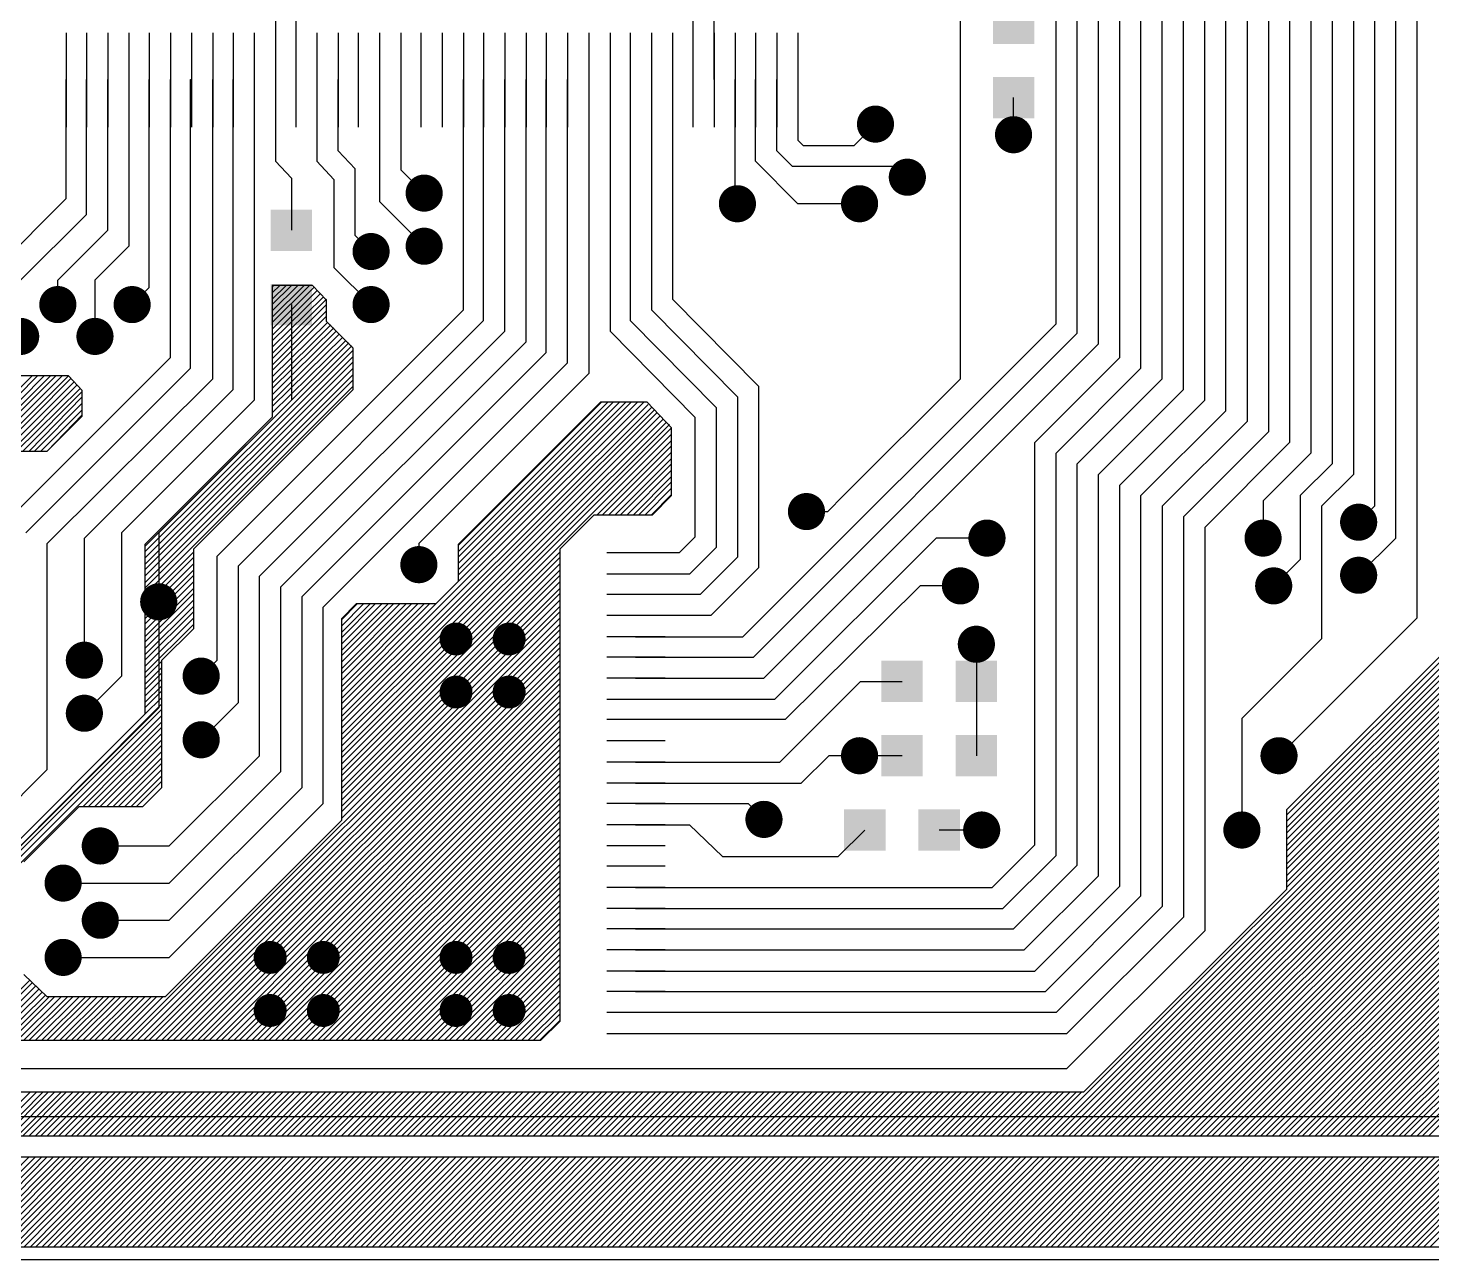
# Model space of a CAD drawing. Extents: x 295 to 953, y 10 to 290.
# Drawn here: x 591.3 to 646.7, y 85 to 133.6 of the extents above; entities that cross this region are included whole.
import ezdxf

# ---------------------------------------------------------------- set-up
doc = ezdxf.new("R2010")
doc.units = 0
doc.header["$LTSCALE"] = 5
doc.header["$MEASUREMENT"] = 0
doc.layers.get('0').update_dxf_attribs({"linetype": 'CONTINUOUS', "lineweight": 25})
doc.layers.add('ART01_PHO', color=7, linetype='CONTINUOUS')

msp = doc.modelspace()

# ---------------------------------------------------------------- linework, layer by layer
for points, const_width in [([(624.345, 129.844, 1), (625.078, 129.844, 1)], 0.733), ([(629.793, 129.425, 1), (630.527, 129.425, 1)], 0.733), ([(625.602, 127.748, 1), (626.336, 127.748, 1)], 0.733), ([(606.533, 127.12, 1), (607.266, 127.12, 1)], 0.733), ([(618.896, 126.7, 1), (619.63, 126.7, 1)], 0.733), ([(623.716, 126.7, 1), (624.45, 126.7, 1)], 0.733), ([(604.438, 124.814, 1), (605.171, 124.814, 1)], 0.733), ([(606.533, 125.024, 1), (607.266, 125.024, 1)], 0.733), ([(592.074, 122.719, 1), (592.808, 122.719, 1)], 0.733), ([(595.008, 122.719, 1), (595.741, 122.719, 1)], 0.733), ([(604.438, 122.719, 1), (605.171, 122.719, 1)], 0.733), ([(590.607, 121.462, 1), (591.341, 121.462, 1)], 0.733), ([(593.541, 121.462, 1), (594.274, 121.462, 1)], 0.733), ([(621.621, 114.547, 1), (622.354, 114.547, 1)], 0.733), ([(643.414, 114.127, 1), (644.147, 114.127, 1)], 0.733), ([(628.745, 113.499, 1), (629.479, 113.499, 1)], 0.733), ([(639.642, 113.499, 1), (640.375, 113.499, 1)], 0.733), ([(606.323, 112.451, 1), (607.057, 112.451, 1)], 0.733), ([(643.414, 112.032, 1), (644.147, 112.032, 1)], 0.733), ([(627.698, 111.613, 1), (628.431, 111.613, 1)], 0.733), ([(640.061, 111.613, 1), (640.794, 111.613, 1)], 0.733), ([(596.056, 110.984, 1), (596.789, 110.984, 1)], 0.733), ([(607.832, 109.517, 1), (608.482, 109.517, 1)], 0.65), ([(609.928, 109.517, 1), (610.577, 109.517, 1)], 0.65), ([(628.326, 109.308, 1), (629.06, 109.308, 1)], 0.733), ([(593.122, 108.679, 1), (593.855, 108.679, 1)], 0.733), ([(597.732, 108.05, 1), (598.465, 108.05, 1)], 0.733), ([(607.832, 107.422, 1), (608.482, 107.422, 1)], 0.65), ([(609.928, 107.422, 1), (610.577, 107.422, 1)], 0.65), ([(593.122, 106.584, 1), (593.855, 106.584, 1)], 0.733), ([(597.732, 105.536, 1), (598.465, 105.536, 1)], 0.733), ([(623.716, 104.907, 1), (624.45, 104.907, 1)], 0.733), ([(640.271, 104.907, 1), (641.004, 104.907, 1)], 0.733), ([(619.944, 102.393, 1), (620.678, 102.393, 1)], 0.733), ([(628.536, 101.974, 1), (629.269, 101.974, 1)], 0.733), ([(638.804, 101.974, 1), (639.537, 101.974, 1)], 0.733), ([(593.75, 101.345, 1), (594.484, 101.345, 1)], 0.733), ([(592.284, 99.878, 1), (593.017, 99.878, 1)], 0.733), ([(593.75, 98.411, 1), (594.484, 98.411, 1)], 0.733), ([(592.284, 96.944, 1), (593.017, 96.944, 1)], 0.733), ([(600.498, 96.944, 1), (601.148, 96.944, 1)], 0.65), ([(602.594, 96.944, 1), (603.243, 96.944, 1)], 0.65), ([(607.832, 96.944, 1), (608.482, 96.944, 1)], 0.65), ([(609.928, 96.944, 1), (610.577, 96.944, 1)], 0.65), ([(600.498, 94.849, 1), (601.148, 94.849, 1)], 0.65), ([(602.594, 94.849, 1), (603.243, 94.849, 1)], 0.65), ([(607.832, 94.849, 1), (608.482, 94.849, 1)], 0.65), ([(609.928, 94.849, 1), (610.577, 94.849, 1)], 0.65)]:
    msp.add_lwpolyline(points, format="xyb", close=True, dxfattribs=dict(const_width=const_width))
for points in [[(630.977, 134.642), (630.977, 133.008), (629.343, 134.642), (629.343, 133.008)], [(630.977, 131.709), (630.977, 130.074), (629.343, 131.709), (629.343, 130.074)], [(602.478, 126.47), (602.478, 124.835), (600.844, 126.47), (600.844, 124.835)], [(602.478, 123.536), (602.478, 121.902), (600.844, 123.536), (600.844, 121.902)], [(626.576, 108.658), (626.576, 107.024), (624.942, 108.658), (624.942, 107.024)], [(629.51, 108.658), (629.51, 107.024), (627.876, 108.658), (627.876, 107.024)], [(626.576, 105.724), (626.576, 104.09), (624.942, 105.724), (624.942, 104.09)], [(629.51, 105.724), (629.51, 104.09), (627.876, 105.724), (627.876, 104.09)], [(625.11, 102.791), (625.11, 101.156), (623.475, 102.791), (623.475, 101.156)], [(628.043, 102.791), (628.043, 101.156), (626.409, 102.791), (626.409, 101.156)]]:
    msp.add_solid(points)
at = {"layer": 'ART01_PHO', "color": 7}
for p, q in [((646.086, 110.356), (646.086, 168.61)), ((645.247, 113.499), (645.247, 168.191)), ((644.409, 167.772), (644.409, 114.756)), ((643.571, 152.475), (643.571, 116.013)), ((642.733, 151.93), (642.733, 116.433)), ((641.895, 151.553), (641.895, 116.852)), ((640.218, 150.715), (640.218, 117.69)), ((641.056, 151.134), (641.056, 117.271)), ((639.38, 150.296), (639.38, 118.109)), ((638.542, 118.528), (638.542, 140.573)), ((636.865, 119.366), (636.865, 139.776)), ((637.704, 118.947), (637.704, 140.154)), ((636.027, 119.785), (636.027, 139.357)), ((634.351, 120.624), (634.351, 138.561)), ((635.189, 120.204), (635.189, 138.938)), ((617.503, 138.016), (617.503, 131.604)), ((633.513, 121.168), (633.513, 138.142)), ((632.674, 121.587), (632.674, 137.723)), ((631.836, 121.965), (631.836, 137.346)), ((601.032, 136.34), (601.032, 131.604)), ((618.341, 131.604), (618.341, 135.376)), ((601.829, 134.873), (601.829, 131.604)), ((628.064, 119.785), (628.064, 134.454)), ((592.776, 133.448), (592.776, 129.718)), ((593.572, 133.448), (593.572, 129.718)), ((594.411, 133.448), (594.411, 129.718)), ((595.249, 133.448), (595.249, 129.718)), ((596.045, 133.448), (596.045, 129.718)), ((596.883, 133.448), (596.883, 129.718)), ((597.721, 133.448), (597.721, 129.718)), ((598.56, 133.448), (598.56, 129.718)), ((599.356, 133.448), (599.356, 129.718)), ((600.194, 133.448), (600.194, 129.718)), ((601.032, 133.448), (601.032, 129.718)), ((601.829, 133.448), (601.829, 129.718)), ((602.667, 133.448), (602.667, 129.718)), ((603.505, 133.448), (603.505, 129.718)), ((604.301, 133.448), (604.301, 129.718)), ((605.14, 133.448), (605.14, 129.718)), ((605.978, 133.448), (605.978, 129.718)), ((606.774, 133.448), (606.774, 129.718)), ((607.612, 133.448), (607.612, 129.718)), ((608.45, 133.448), (608.45, 129.718)), ((609.247, 133.448), (609.247, 129.718)), ((610.085, 133.448), (610.085, 129.718)), ((610.923, 133.448), (610.923, 129.718)), ((611.719, 133.448), (611.719, 129.718)), ((612.558, 133.448), (612.558, 129.718)), ((613.396, 133.448), (613.396, 129.718)), ((614.234, 133.448), (614.234, 129.718)), ((615.03, 133.448), (615.03, 129.718)), ((615.868, 133.448), (615.868, 129.718)), ((616.707, 133.448), (616.707, 129.718)), ((617.503, 133.448), (617.503, 129.718)), ((618.341, 133.448), (618.341, 129.718)), ((619.179, 133.448), (619.179, 129.718)), ((619.976, 133.448), (619.976, 129.718)), ((620.814, 133.448), (620.814, 129.718)), ((621.652, 133.448), (621.652, 129.718)), ((592.776, 126.91), (592.776, 131.604)), ((593.572, 126.281), (593.572, 131.604)), ((594.411, 125.653), (594.411, 131.604)), ((595.249, 131.604), (595.249, 125.024)), ((596.045, 123.39), (596.045, 131.604)), ((596.883, 120.624), (596.883, 131.604)), ((597.68, 120.204), (597.68, 131.604)), ((597.68, 131.604), (597.721, 131.604)), ((598.56, 119.785), (598.56, 131.604)), ((599.356, 119.366), (599.356, 131.604)), ((600.194, 131.604), (600.194, 118.947)), ((601.032, 131.604), (601.032, 128.377)), ((602.667, 131.604), (602.667, 128.377)), ((603.505, 128.796), (603.505, 131.604)), ((605.14, 131.604), (605.14, 126.784)), ((605.978, 131.604), (605.978, 128.042)), ((608.45, 122.509), (608.45, 131.604)), ((609.247, 122.09), (609.247, 131.604)), ((610.085, 121.671), (610.085, 131.604)), ((610.923, 121.252), (610.923, 131.604)), ((611.719, 120.833), (611.719, 131.604)), ((612.558, 120.414), (612.558, 131.604)), ((613.396, 131.604), (613.396, 119.995)), ((614.234, 131.604), (614.234, 121.671)), ((615.03, 131.604), (615.03, 122.09)), ((615.868, 131.604), (615.868, 122.509)), ((616.707, 131.604), (616.707, 122.929)), ((619.179, 126.7), (619.179, 131.604)), ((619.976, 128.377), (619.976, 131.604)), ((620.814, 128.796), (620.814, 131.604)), ((621.652, 131.604), (621.652, 129.215)), ((630.16, 129.425), (630.16, 130.891)), ((623.873, 129.006), (624.712, 129.844)), ((621.652, 129.215), (621.862, 129.006)), ((604.176, 128.083), (603.505, 128.796)), ((621.443, 128.167), (620.814, 128.796)), ((621.862, 129.006), (623.873, 129.006)), ((601.032, 128.377), (601.661, 127.706)), ((602.667, 128.377), (603.337, 127.664)), ((604.176, 125.443), (604.176, 128.083)), ((605.978, 128.042), (606.9, 127.12)), ((621.652, 126.7), (619.976, 128.377)), ((625.55, 128.167), (621.443, 128.167)), ((625.969, 127.748), (625.55, 128.167)), ((601.661, 127.706), (601.661, 125.653)), ((603.337, 127.664), (603.337, 124.186)), ((589.507, 123.641), (592.776, 126.91)), ((605.14, 126.784), (606.9, 125.024)), ((619.263, 126.7), (619.179, 126.7)), ((624.083, 126.7), (621.652, 126.7)), ((590.974, 123.683), (593.572, 126.281)), ((592.441, 123.683), (594.411, 125.653)), ((604.804, 124.814), (604.176, 125.443)), ((595.249, 125.024), (593.908, 123.683)), ((603.337, 124.186), (604.804, 122.719)), ((592.441, 122.719), (592.441, 123.683)), ((593.908, 123.683), (593.908, 121.462)), ((595.375, 122.719), (596.045, 123.39)), ((600.907, 123.431), (600.949, 123.473)), ((600.907, 123.18), (601.2, 123.473)), ((600.907, 122.929), (601.451, 123.473)), ((600.907, 122.719), (601.661, 123.473)), ((600.907, 122.468), (601.912, 123.473)), ((600.907, 122.216), (602.164, 123.473)), ((600.907, 122.007), (602.373, 123.473)), ((602.499, 123.473), (600.907, 123.473)), ((600.907, 123.473), (600.907, 118.277)), ((600.907, 121.755), (602.541, 123.39)), ((600.907, 121.504), (602.667, 123.264)), ((600.907, 121.294), (602.793, 123.138)), ((600.907, 121.043), (602.918, 123.012)), ((603.044, 122.887), (602.499, 123.473)), ((598.727, 112.786), (608.45, 122.509)), ((600.907, 120.791), (603.044, 122.929)), ((600.907, 120.582), (603.044, 122.719)), ((600.907, 120.33), (603.044, 122.468)), ((601.661, 122.719), (601.661, 118.947)), ((603.044, 122.048), (603.044, 122.887)), ((615.868, 122.509), (619.263, 119.073)), ((616.707, 122.929), (620.101, 119.492)), ((599.566, 112.409), (609.247, 122.09)), ((600.907, 120.121), (603.044, 122.258)), ((600.907, 119.869), (603.086, 122.007)), ((600.907, 119.618), (603.212, 121.923)), ((604.092, 121.001), (603.044, 122.048)), ((615.03, 122.09), (618.425, 118.654)), ((619.473, 109.601), (631.836, 121.965)), ((600.404, 111.99), (610.085, 121.671)), ((600.907, 119.408), (603.337, 121.797)), ((600.907, 119.157), (603.421, 121.671)), ((600.907, 118.905), (603.547, 121.546)), ((600.907, 118.696), (603.673, 121.42)), ((614.234, 121.671), (617.587, 118.277)), ((619.892, 108.805), (632.674, 121.587)), ((595.877, 113.164), (603.924, 121.21)), ((595.877, 112.954), (604.05, 121.085)), ((595.877, 112.703), (604.092, 120.917)), ((600.907, 118.444), (603.798, 121.294)), ((601.242, 111.571), (610.923, 121.252)), ((602.08, 111.194), (611.719, 120.833)), ((604.092, 119.366), (604.092, 121.001)), ((620.311, 107.967), (633.513, 121.168)), ((590.345, 114.086), (596.883, 120.624)), ((595.877, 112.451), (604.092, 120.665)), ((595.877, 112.242), (604.092, 120.456)), ((602.918, 110.775), (612.558, 120.414)), ((630.998, 117.271), (634.351, 120.624)), ((589.004, 117.48), (591.435, 119.911)), ((589.13, 117.355), (591.645, 119.911)), ((589.256, 117.229), (591.896, 119.911)), ((589.339, 117.103), (592.147, 119.911)), ((589.465, 117.019), (592.357, 119.911)), ((589.633, 116.935), (592.608, 119.911)), ((589.884, 116.935), (592.86, 119.911)), ((590.094, 116.935), (592.944, 119.785)), ((592.86, 119.911), (590.136, 119.911)), ((591.184, 113.708), (597.68, 120.204)), ((592.022, 113.289), (598.56, 119.785)), ((593.405, 119.324), (592.86, 119.911)), ((595.877, 111.99), (604.092, 120.204)), ((595.877, 111.739), (604.092, 119.953)), ((595.877, 111.529), (604.092, 119.743)), ((613.396, 119.995), (606.69, 113.289)), ((623.454, 115.175), (628.064, 119.785)), ((631.836, 116.852), (635.189, 120.204)), ((632.674, 116.433), (636.027, 119.785)), ((590.345, 116.935), (593.069, 119.66)), ((590.597, 116.935), (593.195, 119.534)), ((590.806, 116.935), (593.321, 119.408)), ((591.058, 116.935), (593.405, 119.282)), ((593.405, 118.318), (593.405, 119.324)), ((593.489, 113.499), (599.356, 119.366)), ((595.877, 111.278), (604.092, 119.492)), ((597.805, 113.08), (604.092, 119.366)), ((620.101, 119.492), (620.101, 112.325)), ((633.513, 116.013), (636.865, 119.366)), ((591.309, 116.935), (593.405, 119.073)), ((591.519, 116.935), (593.405, 118.821)), ((591.77, 116.935), (593.405, 118.57)), ((600.194, 118.947), (594.955, 113.708)), ((601.661, 118.947), (596.422, 113.708)), ((603.631, 106.961), (615.575, 118.863)), ((603.631, 106.709), (615.743, 118.779)), ((603.631, 106.458), (615.868, 118.654)), ((603.631, 106.248), (615.994, 118.57)), ((608.241, 113.205), (613.899, 118.863)), ((608.241, 112.954), (614.15, 118.863)), ((608.241, 112.744), (614.36, 118.863)), ((608.241, 112.493), (614.611, 118.863)), ((608.241, 112.242), (614.863, 118.863)), ((608.241, 112.032), (615.072, 118.863)), ((608.241, 111.78), (615.324, 118.863)), ((613.857, 118.863), (608.241, 113.247)), ((615.701, 118.863), (613.857, 118.863)), ((616.665, 117.857), (615.701, 118.863)), ((618.425, 118.654), (618.425, 113.122)), ((619.263, 119.073), (619.263, 112.744)), ((634.351, 115.594), (637.704, 118.947)), ((592.022, 116.935), (593.405, 118.36)), ((592.022, 116.935), (593.405, 118.318)), ((600.907, 118.277), (595.877, 113.247)), ((603.631, 105.997), (616.078, 118.444)), ((603.631, 105.745), (616.204, 118.318)), ((603.631, 105.536), (616.33, 118.193)), ((603.631, 105.284), (616.455, 118.067)), ((617.587, 118.277), (617.587, 113.541)), ((635.189, 115.175), (638.542, 118.528)), ((639.38, 118.109), (636.027, 114.756)), ((603.631, 105.033), (616.581, 117.983)), ((603.631, 104.823), (616.665, 117.857)), ((603.631, 104.572), (616.665, 117.606)), ((616.665, 115.175), (616.665, 117.857)), ((640.218, 117.69), (636.865, 114.337)), ((589.549, 116.935), (592.022, 116.935)), ((613.731, 114.421), (616.665, 117.355)), ((613.941, 114.421), (616.665, 117.145)), ((630.998, 101.387), (630.998, 117.271)), ((641.056, 117.271), (637.704, 113.918)), ((614.192, 114.421), (616.665, 116.894)), ((614.444, 114.421), (616.665, 116.642)), ((614.653, 114.421), (616.665, 116.433)), ((631.836, 100.968), (631.836, 116.852)), ((632.674, 100.591), (632.674, 116.433)), ((641.895, 116.852), (640.009, 114.966)), ((642.733, 116.433), (641.476, 115.175)), ((614.905, 114.421), (616.665, 116.181)), ((615.156, 114.421), (616.665, 115.93)), ((633.513, 100.171), (633.513, 116.013)), ((643.571, 116.013), (642.314, 114.756)), ((615.366, 114.421), (616.665, 115.72)), ((615.617, 114.421), (616.665, 115.469)), ((634.351, 99.752), (634.351, 115.594)), ((615.868, 114.421), (616.665, 115.217)), ((615.91, 114.421), (616.665, 115.175)), ((622.826, 114.547), (623.454, 115.175)), ((635.189, 99.375), (635.189, 115.175)), ((636.027, 114.756), (636.027, 98.956)), ((640.009, 114.966), (640.009, 113.499)), ((641.476, 115.175), (641.476, 112.661)), ((642.314, 114.756), (642.314, 109.517)), ((644.409, 114.756), (643.781, 114.127)), ((612.264, 113.08), (613.605, 114.421)), ((613.605, 114.421), (615.91, 114.421)), ((621.987, 114.547), (622.826, 114.547)), ((636.865, 114.337), (636.865, 98.537)), ((594.955, 113.708), (594.955, 108.05)), ((596.422, 113.708), (596.422, 110.984)), ((637.704, 113.918), (637.704, 97.992)), ((592.022, 104.362), (592.022, 113.289)), ((593.489, 108.679), (593.489, 113.499)), ((595.877, 113.247), (595.877, 106.542)), ((597.805, 109.936), (597.805, 113.08)), ((606.69, 113.289), (606.69, 112.451)), ((608.241, 113.247), (608.241, 111.78)), ((612.264, 94.43), (612.264, 113.08)), ((617.587, 113.541), (616.958, 112.912)), ((618.425, 113.122), (617.377, 112.074)), ((627.1, 113.499), (620.73, 107.128)), ((629.112, 113.499), (627.1, 113.499)), ((643.781, 112.032), (645.247, 113.499)), ((595.877, 111.026), (597.805, 112.954)), ((595.877, 110.817), (597.805, 112.744)), ((595.877, 110.565), (597.805, 112.493)), ((598.727, 108.679), (598.727, 112.786)), ((603.631, 104.321), (612.264, 112.954)), ((603.631, 104.111), (612.264, 112.744)), ((603.631, 103.859), (612.264, 112.493)), ((616.413, 112.912), (614.108, 112.912)), ((616.958, 112.912), (615.24, 112.912)), ((619.263, 112.744), (617.796, 111.278)), ((641.476, 112.661), (640.428, 111.613)), ((640.931, 102.56), (651.031, 112.661)), ((595.877, 110.314), (597.805, 112.242)), ((595.877, 110.104), (597.805, 112.032)), ((599.566, 107.003), (599.566, 112.409)), ((600.404, 104.907), (600.404, 111.99)), ((603.631, 103.608), (612.264, 112.242)), ((603.631, 103.398), (612.264, 112.032)), ((616.413, 112.074), (614.108, 112.074)), ((617.377, 112.074), (615.24, 112.074)), ((620.101, 112.325), (618.215, 110.439)), ((640.931, 102.309), (651.031, 112.409)), ((640.931, 102.057), (651.031, 112.158)), ((640.931, 101.848), (651.031, 111.948)), ((595.877, 109.853), (597.805, 111.78)), ((595.877, 109.601), (597.805, 111.529)), ((601.242, 104.279), (601.242, 111.571)), ((603.631, 103.147), (612.264, 111.78)), ((603.631, 102.896), (612.264, 111.529)), ((608.241, 111.78), (607.361, 110.9)), ((626.472, 111.613), (621.149, 106.332)), ((628.064, 111.613), (626.472, 111.613)), ((640.931, 101.596), (651.031, 111.697)), ((640.931, 101.345), (651.031, 111.445)), ((595.123, 93.675), (612.264, 110.817)), ((595.877, 109.392), (597.805, 111.319)), ((595.877, 109.14), (597.805, 111.068)), ((595.877, 108.889), (597.805, 110.817)), ((596.422, 110.984), (596.422, 106.793)), ((602.08, 103.65), (602.08, 111.194)), ((603.631, 102.686), (612.264, 111.319)), ((603.631, 102.435), (612.264, 111.068)), ((603.631, 110.272), (604.259, 110.9)), ((603.631, 110.02), (604.511, 110.9)), ((603.631, 109.769), (604.762, 110.9)), ((603.631, 109.559), (604.972, 110.9)), ((603.631, 109.308), (605.223, 110.9)), ((603.631, 109.056), (605.475, 110.9)), ((603.631, 108.847), (605.684, 110.9)), ((603.631, 108.595), (605.936, 110.9)), ((603.631, 108.344), (606.187, 110.9)), ((603.631, 108.134), (606.397, 110.9)), ((603.631, 107.883), (606.648, 110.9)), ((603.631, 107.631), (606.9, 110.9)), ((603.631, 107.422), (607.109, 110.9)), ((603.631, 107.17), (607.361, 110.9)), ((604.218, 110.9), (603.631, 110.314)), ((607.361, 110.9), (604.218, 110.9)), ((616.413, 111.278), (614.108, 111.278)), ((617.796, 111.278), (615.24, 111.278)), ((640.931, 101.135), (651.031, 111.236)), ((640.931, 100.884), (651.031, 110.984)), ((595.333, 93.675), (612.264, 110.607)), ((595.584, 93.675), (612.264, 110.356)), ((595.877, 108.679), (597.805, 110.607)), ((595.877, 108.428), (597.805, 110.356)), ((602.918, 103.021), (602.918, 110.775)), ((603.631, 110.314), (603.631, 102.351)), ((616.413, 110.439), (614.108, 110.439)), ((618.215, 110.439), (615.24, 110.439)), ((640.637, 104.907), (646.086, 110.356)), ((640.931, 100.632), (651.031, 110.733)), ((640.931, 100.423), (651.031, 110.523)), ((640.931, 100.171), (651.031, 110.272)), ((595.836, 93.675), (612.264, 110.104)), ((595.877, 108.176), (597.805, 110.104)), ((596.045, 93.675), (612.264, 109.895)), ((596.548, 108.679), (597.805, 109.936)), ((640.931, 99.92), (651.031, 110.02)), ((640.931, 99.71), (651.031, 109.811)), ((596.297, 93.675), (612.264, 109.643)), ((596.548, 93.675), (612.264, 109.392)), ((596.758, 93.675), (612.264, 109.182)), ((616.413, 109.601), (614.108, 109.601)), ((615.24, 109.601), (619.473, 109.601)), ((628.693, 109.308), (628.693, 107.841)), ((631.375, 89.903), (651.031, 109.559)), ((631.627, 89.903), (651.031, 109.308)), ((642.314, 109.517), (639.17, 106.374)), ((595.877, 107.967), (596.548, 108.637)), ((596.548, 103.65), (596.548, 108.679)), ((597.009, 93.675), (612.264, 108.931)), ((597.26, 93.675), (612.264, 108.679)), ((598.099, 108.05), (598.727, 108.679)), ((616.413, 108.805), (614.108, 108.805)), ((615.24, 108.805), (619.892, 108.805)), ((631.836, 89.903), (651.031, 109.098)), ((632.088, 89.903), (651.031, 108.847)), ((632.339, 89.903), (651.031, 108.595)), ((647.008, 108.847), (640.931, 102.77)), ((594.955, 108.05), (593.489, 106.584)), ((595.877, 107.715), (596.548, 108.386)), ((595.877, 107.506), (596.548, 108.176)), ((597.47, 93.675), (612.264, 108.47)), ((597.721, 93.675), (612.264, 108.218)), ((632.549, 89.903), (651.031, 108.386)), ((632.8, 89.903), (651.031, 108.134)), ((595.877, 107.254), (596.548, 107.925)), ((595.877, 107.003), (596.548, 107.673)), ((597.973, 93.675), (612.264, 107.967)), ((598.182, 93.675), (612.264, 107.757)), ((598.434, 93.675), (612.264, 107.506)), ((616.413, 107.967), (614.108, 107.967)), ((615.24, 107.967), (620.311, 107.967)), ((620.94, 104.656), (624.125, 107.841)), ((624.125, 107.841), (625.759, 107.841)), ((628.693, 107.841), (628.693, 104.907)), ((633.052, 89.903), (651.031, 107.925)), ((633.261, 89.903), (651.031, 107.673)), ((584.646, 95.016), (596.548, 106.961)), ((595.877, 106.793), (596.548, 107.464)), ((595.877, 106.542), (596.548, 107.212)), ((598.099, 105.536), (599.566, 107.003)), ((598.685, 93.675), (612.264, 107.296)), ((598.895, 93.675), (612.264, 107.045)), ((616.413, 107.128), (614.108, 107.128)), ((620.73, 107.128), (615.24, 107.128)), ((633.513, 89.903), (651.031, 107.422)), ((633.764, 89.903), (651.031, 107.212)), ((633.974, 89.903), (651.031, 106.961)), ((584.729, 94.933), (596.548, 106.751)), ((584.855, 94.807), (596.548, 106.5)), ((595.877, 106.542), (584.939, 95.603)), ((586.154, 96.525), (596.422, 106.793)), ((599.146, 93.675), (612.264, 106.793)), ((599.398, 93.675), (612.264, 106.584)), ((634.225, 89.903), (651.031, 106.709)), ((634.477, 89.903), (651.031, 106.5)), ((584.981, 94.681), (596.548, 106.248)), ((593.447, 102.896), (596.548, 106.039)), ((599.607, 93.675), (612.264, 106.332)), ((599.859, 93.675), (612.264, 106.081)), ((600.11, 93.675), (612.264, 105.871)), ((616.413, 106.332), (614.108, 106.332)), ((621.149, 106.332), (615.24, 106.332)), ((634.686, 89.903), (651.031, 106.248)), ((634.938, 89.903), (651.031, 105.997)), ((639.17, 106.374), (639.17, 101.974)), ((593.656, 102.896), (596.548, 105.787)), ((593.908, 102.896), (596.548, 105.536)), ((594.117, 102.896), (596.548, 105.326)), ((600.32, 93.675), (612.264, 105.62)), ((600.571, 93.675), (612.264, 105.368)), ((616.413, 105.494), (614.108, 105.494)), ((635.147, 89.903), (651.031, 105.787)), ((635.399, 89.903), (651.031, 105.536)), ((635.65, 89.903), (651.031, 105.284)), ((594.369, 102.896), (596.548, 105.075)), ((594.62, 102.896), (596.548, 104.823)), ((596.841, 101.345), (600.404, 104.907)), ((600.781, 93.675), (612.264, 105.159)), ((601.032, 93.675), (612.264, 104.907)), ((621.778, 103.818), (622.867, 104.907)), ((625.759, 104.907), (622.867, 104.907)), ((635.86, 89.903), (651.031, 105.075)), ((636.111, 89.903), (651.031, 104.823)), ((584.897, 97.238), (592.022, 104.362)), ((594.83, 102.896), (596.548, 104.614)), ((595.081, 102.896), (596.548, 104.362)), ((596.841, 99.878), (601.242, 104.279)), ((601.284, 93.675), (612.264, 104.656)), ((601.493, 93.675), (612.264, 104.446)), ((601.745, 93.675), (612.264, 104.195)), ((616.413, 104.656), (614.108, 104.656)), ((615.24, 104.656), (620.94, 104.656)), ((636.362, 89.903), (651.031, 104.572)), ((636.572, 89.903), (651.031, 104.362)), ((595.333, 102.896), (596.548, 104.111)), ((595.542, 102.896), (596.548, 103.901)), ((595.794, 102.896), (596.548, 103.65)), ((596.841, 98.411), (602.08, 103.65)), ((601.996, 93.675), (612.264, 103.943)), ((602.206, 93.675), (612.264, 103.734)), ((616.413, 103.818), (614.108, 103.818)), ((615.24, 103.818), (621.778, 103.818)), ((636.823, 89.903), (651.031, 104.111)), ((637.075, 89.903), (651.031, 103.859)), ((637.285, 89.903), (651.031, 103.65)), ((602.457, 93.675), (612.264, 103.482)), ((602.709, 93.675), (612.264, 103.231)), ((637.536, 89.903), (651.031, 103.398)), ((637.787, 89.903), (651.031, 103.147)), ((591.1, 100.716), (593.279, 102.896)), ((593.279, 102.896), (595.794, 102.896)), ((596.841, 96.944), (602.918, 103.021)), ((602.918, 93.675), (612.264, 103.021)), ((603.17, 93.675), (612.264, 102.77)), ((603.421, 93.675), (612.264, 102.518)), ((616.413, 103.021), (614.108, 103.021)), ((615.24, 103.021), (619.682, 103.021)), ((619.682, 103.021), (620.311, 102.393)), ((637.997, 89.903), (651.031, 102.937)), ((638.248, 89.903), (651.031, 102.686)), ((640.931, 102.77), (640.931, 99.627)), ((603.631, 102.351), (596.674, 95.394)), ((603.631, 93.675), (612.264, 102.309)), ((603.882, 93.675), (612.264, 102.057)), ((616.413, 102.183), (614.108, 102.183)), ((615.24, 102.183), (617.377, 102.183)), ((617.377, 102.183), (618.676, 100.926)), ((623.245, 100.926), (624.292, 101.974)), ((628.903, 101.974), (627.226, 101.974)), ((638.5, 89.903), (651.031, 102.435)), ((638.709, 89.903), (651.031, 102.225)), ((638.961, 89.903), (651.031, 101.974)), ((604.134, 93.675), (612.264, 101.806)), ((604.343, 93.675), (612.264, 101.596)), ((639.212, 89.903), (651.031, 101.722)), ((639.422, 89.903), (651.031, 101.513)), ((594.117, 101.345), (596.841, 101.345)), ((604.595, 93.675), (612.264, 101.345)), ((604.846, 93.675), (612.264, 101.093)), ((605.056, 93.675), (612.264, 100.884)), ((616.413, 101.345), (614.108, 101.345)), ((618.676, 100.926), (623.245, 100.926)), ((629.322, 99.71), (630.998, 101.387)), ((629.741, 98.872), (631.836, 100.968)), ((639.673, 89.903), (651.031, 101.261)), ((639.925, 89.903), (651.031, 101.01)), ((605.307, 93.675), (612.264, 100.632)), ((605.559, 93.675), (612.264, 100.381)), ((616.413, 100.549), (614.108, 100.549)), ((630.16, 98.076), (632.674, 100.591)), ((640.134, 89.903), (651.031, 100.8)), ((640.386, 89.903), (651.031, 100.549)), ((640.637, 89.903), (651.031, 100.339)), ((592.65, 99.878), (596.841, 99.878)), ((605.768, 93.675), (612.264, 100.171)), ((606.02, 93.675), (612.264, 99.92)), ((630.579, 97.238), (633.513, 100.171)), ((630.998, 96.4), (634.351, 99.752)), ((640.847, 89.903), (651.031, 100.088)), ((641.098, 89.903), (651.031, 99.836)), ((606.271, 93.675), (612.264, 99.71)), ((606.481, 93.675), (612.264, 99.459)), ((606.732, 93.675), (612.264, 99.207)), ((616.413, 99.71), (614.108, 99.71)), ((615.24, 99.71), (629.322, 99.71)), ((631.417, 95.603), (635.189, 99.375)), ((640.931, 99.627), (632.926, 91.622)), ((641.35, 89.903), (651.031, 99.627)), ((641.559, 89.903), (651.031, 99.375)), ((606.984, 93.675), (612.264, 98.998)), ((607.193, 93.675), (612.264, 98.746)), ((616.413, 98.872), (614.108, 98.872)), ((615.24, 98.872), (629.741, 98.872)), ((636.027, 98.956), (631.836, 94.765)), ((641.811, 89.903), (651.031, 99.124)), ((642.062, 89.903), (651.031, 98.914)), ((642.272, 89.903), (651.031, 98.663)), ((594.117, 98.411), (596.841, 98.411)), ((607.445, 93.675), (612.264, 98.495)), ((607.696, 93.675), (612.264, 98.285)), ((616.413, 98.076), (614.108, 98.076)), ((615.24, 98.076), (630.16, 98.076)), ((636.865, 98.537), (632.255, 93.927)), ((642.523, 89.903), (651.031, 98.411)), ((642.775, 89.903), (651.031, 98.202)), ((607.906, 93.675), (612.264, 98.034)), ((608.157, 93.675), (612.264, 97.783)), ((608.409, 93.675), (612.264, 97.573)), ((637.704, 97.992), (632.255, 92.544)), ((642.984, 89.903), (651.031, 97.95)), ((643.236, 89.903), (651.031, 97.699)), ((608.618, 93.675), (612.264, 97.322)), ((608.87, 93.675), (612.264, 97.07)), ((616.413, 97.238), (614.108, 97.238)), ((615.24, 97.238), (630.579, 97.238)), ((643.445, 89.903), (651.031, 97.489)), ((643.697, 89.903), (651.031, 97.238)), ((643.948, 89.903), (651.031, 96.986)), ((592.65, 96.944), (596.841, 96.944)), ((609.079, 93.675), (612.264, 96.861)), ((609.331, 93.675), (612.264, 96.609)), ((644.158, 89.903), (651.031, 96.777)), ((644.409, 89.903), (651.031, 96.525)), ((588.962, 93.675), (591.351, 96.064)), ((589.172, 93.675), (591.435, 95.939)), ((592.022, 95.394), (591.1, 96.274)), ((609.582, 93.675), (612.264, 96.358)), ((609.792, 93.675), (612.264, 96.148)), ((610.043, 93.675), (612.264, 95.897)), ((616.413, 96.4), (614.108, 96.4)), ((615.24, 96.4), (630.998, 96.4)), ((644.661, 89.903), (651.031, 96.274)), ((644.87, 89.903), (651.031, 96.064)), ((589.423, 93.675), (591.561, 95.813)), ((589.675, 93.675), (591.686, 95.687)), ((589.884, 93.675), (591.812, 95.561)), ((590.136, 93.675), (591.938, 95.436)), ((590.387, 93.675), (592.106, 95.394)), ((590.597, 93.675), (592.315, 95.394)), ((590.848, 93.675), (592.567, 95.394)), ((591.1, 93.675), (592.818, 95.394)), ((591.309, 93.675), (593.028, 95.394)), ((591.561, 93.675), (593.279, 95.394)), ((591.812, 93.675), (593.53, 95.394)), ((592.022, 93.675), (593.74, 95.394)), ((596.674, 95.394), (592.022, 95.394)), ((592.273, 93.675), (593.991, 95.394)), ((592.525, 93.675), (594.243, 95.394)), ((592.734, 93.675), (594.452, 95.394)), ((592.986, 93.675), (594.704, 95.394)), ((593.195, 93.675), (594.913, 95.394)), ((593.447, 93.675), (595.165, 95.394)), ((593.698, 93.675), (595.416, 95.394)), ((593.908, 93.675), (595.626, 95.394)), ((594.159, 93.675), (595.877, 95.394)), ((594.411, 93.675), (596.129, 95.394)), ((594.62, 93.675), (596.338, 95.394)), ((594.872, 93.675), (596.59, 95.394)), ((610.294, 93.675), (612.264, 95.645)), ((610.504, 93.675), (612.264, 95.436)), ((616.413, 95.603), (614.108, 95.603)), ((615.24, 95.603), (631.417, 95.603)), ((645.122, 89.903), (651.031, 95.813)), ((645.373, 89.903), (651.031, 95.561)), ((645.583, 89.903), (651.031, 95.352)), ((610.755, 93.675), (612.264, 95.184)), ((611.007, 93.675), (612.264, 94.933)), ((616.413, 94.765), (614.108, 94.765)), ((631.836, 94.765), (615.24, 94.765)), ((645.834, 89.903), (651.031, 95.1)), ((646.086, 89.903), (651.031, 94.849)), ((611.216, 93.675), (612.264, 94.723)), ((611.468, 93.675), (612.264, 94.472)), ((611.51, 93.675), (612.264, 94.43)), ((646.295, 89.903), (651.031, 94.639)), ((646.547, 89.903), (651.031, 94.388)), ((585.987, 93.675), (611.51, 93.675)), ((616.413, 93.927), (614.108, 93.927)), ((632.255, 93.927), (615.24, 93.927)), ((632.255, 92.544), (585.735, 92.544)), ((632.926, 91.622), (584.897, 91.622)), ((589.633, 89.903), (591.351, 91.622)), ((589.884, 89.903), (591.603, 91.622)), ((590.136, 89.903), (591.854, 91.622)), ((590.345, 89.903), (592.064, 91.622)), ((590.597, 89.903), (592.315, 91.622)), ((590.848, 89.903), (592.567, 91.622)), ((591.058, 89.903), (592.776, 91.622)), ((591.309, 89.903), (593.028, 91.622)), ((591.561, 89.903), (593.279, 91.622)), ((591.77, 89.903), (593.489, 91.622)), ((592.022, 89.903), (593.74, 91.622)), ((592.273, 89.903), (593.991, 91.622)), ((592.483, 89.903), (594.201, 91.622)), ((592.734, 89.903), (594.452, 91.622)), ((592.986, 89.903), (594.704, 91.622)), ((593.195, 89.903), (594.913, 91.622)), ((593.447, 89.903), (595.165, 91.622)), ((593.698, 89.903), (595.416, 91.622)), ((593.908, 89.903), (595.626, 91.622)), ((594.159, 89.903), (595.877, 91.622)), ((594.411, 89.903), (596.129, 91.622)), ((594.62, 89.903), (596.338, 91.622)), ((594.872, 89.903), (596.59, 91.622)), ((595.081, 89.903), (596.799, 91.622)), ((595.333, 89.903), (597.051, 91.622)), ((595.584, 89.903), (597.302, 91.622)), ((595.794, 89.903), (597.512, 91.622)), ((596.045, 89.903), (597.763, 91.622)), ((596.297, 89.903), (598.015, 91.622)), ((596.506, 89.903), (598.224, 91.622)), ((596.758, 89.903), (598.476, 91.622)), ((597.009, 89.903), (598.727, 91.622)), ((597.219, 89.903), (598.937, 91.622)), ((597.47, 89.903), (599.188, 91.622)), ((597.721, 89.903), (599.44, 91.622)), ((597.931, 89.903), (599.649, 91.622)), ((598.182, 89.903), (599.901, 91.622)), ((598.434, 89.903), (600.152, 91.622)), ((598.643, 89.903), (600.362, 91.622)), ((598.895, 89.903), (600.613, 91.622)), ((599.146, 89.903), (600.865, 91.622)), ((599.356, 89.903), (601.074, 91.622)), ((599.607, 89.903), (601.326, 91.622)), ((599.859, 89.903), (601.577, 91.622)), ((600.068, 89.903), (601.787, 91.622)), ((600.32, 89.903), (602.038, 91.622)), ((600.571, 89.903), (602.29, 91.622)), ((600.781, 89.903), (602.499, 91.622)), ((601.032, 89.903), (602.751, 91.622)), ((601.284, 89.903), (603.002, 91.622)), ((601.493, 89.903), (603.212, 91.622)), ((601.745, 89.903), (603.463, 91.622)), ((601.996, 89.903), (603.715, 91.622)), ((602.206, 89.903), (603.924, 91.622)), ((602.457, 89.903), (604.176, 91.622)), ((602.709, 89.903), (604.427, 91.622)), ((602.918, 89.903), (604.637, 91.622)), ((603.17, 89.903), (604.888, 91.622)), ((603.379, 89.903), (605.098, 91.622)), ((603.631, 89.903), (605.349, 91.622)), ((603.882, 89.903), (605.601, 91.622)), ((604.092, 89.903), (605.81, 91.622)), ((604.343, 89.903), (606.062, 91.622)), ((604.595, 89.903), (606.313, 91.622)), ((604.804, 89.903), (606.523, 91.622)), ((605.056, 89.903), (606.774, 91.622)), ((605.307, 89.903), (607.025, 91.622)), ((605.517, 89.903), (607.235, 91.622)), ((605.768, 89.903), (607.486, 91.622)), ((606.02, 89.903), (607.738, 91.622)), ((606.229, 89.903), (607.948, 91.622)), ((606.481, 89.903), (608.199, 91.622)), ((606.732, 89.903), (608.45, 91.622)), ((606.942, 89.903), (608.66, 91.622)), ((607.193, 89.903), (608.911, 91.622)), ((607.445, 89.903), (609.163, 91.622)), ((607.654, 89.903), (609.372, 91.622)), ((607.906, 89.903), (609.624, 91.622)), ((608.157, 89.903), (609.875, 91.622)), ((608.367, 89.903), (610.085, 91.622)), ((608.618, 89.903), (610.336, 91.622)), ((608.87, 89.903), (610.588, 91.622)), ((609.079, 89.903), (610.797, 91.622)), ((609.331, 89.903), (611.049, 91.622)), ((609.582, 89.903), (611.3, 91.622)), ((609.792, 89.903), (611.51, 91.622)), ((610.043, 89.903), (611.761, 91.622)), ((610.294, 89.903), (612.013, 91.622)), ((610.504, 89.903), (612.222, 91.622)), ((610.755, 89.903), (612.474, 91.622)), ((610.965, 89.903), (612.683, 91.622)), ((611.216, 89.903), (612.935, 91.622)), ((611.468, 89.903), (613.186, 91.622)), ((611.677, 89.903), (613.396, 91.622)), ((611.929, 89.903), (613.647, 91.622)), ((612.18, 89.903), (613.899, 91.622)), ((612.39, 89.903), (614.108, 91.622)), ((612.641, 89.903), (614.36, 91.622)), ((612.893, 89.903), (614.611, 91.622)), ((613.102, 89.903), (614.821, 91.622)), ((613.354, 89.903), (615.072, 91.622)), ((613.605, 89.903), (615.324, 91.622)), ((613.815, 89.903), (615.533, 91.622)), ((614.066, 89.903), (615.785, 91.622)), ((614.318, 89.903), (616.036, 91.622)), ((614.527, 89.903), (616.246, 91.622)), ((614.779, 89.903), (616.497, 91.622)), ((615.03, 89.903), (616.749, 91.622)), ((615.24, 89.903), (616.958, 91.622)), ((615.491, 89.903), (617.21, 91.622)), ((615.743, 89.903), (617.461, 91.622)), ((615.952, 89.903), (617.671, 91.622)), ((616.204, 89.903), (617.922, 91.622)), ((616.455, 89.903), (618.174, 91.622)), ((616.665, 89.903), (618.383, 91.622)), ((616.916, 89.903), (618.635, 91.622)), ((617.168, 89.903), (618.886, 91.622)), ((617.377, 89.903), (619.096, 91.622)), ((617.629, 89.903), (619.347, 91.622)), ((617.88, 89.903), (619.598, 91.622)), ((618.09, 89.903), (619.808, 91.622)), ((618.341, 89.903), (620.059, 91.622)), ((618.593, 89.903), (620.311, 91.622)), ((618.802, 89.903), (620.521, 91.622)), ((619.054, 89.903), (620.772, 91.622)), ((619.263, 89.903), (620.982, 91.622)), ((619.515, 89.903), (621.233, 91.622)), ((619.766, 89.903), (621.484, 91.622)), ((619.976, 89.903), (621.694, 91.622)), ((620.227, 89.903), (621.945, 91.622)), ((620.479, 89.903), (622.197, 91.622)), ((620.688, 89.903), (622.406, 91.622)), ((620.94, 89.903), (622.658, 91.622)), ((621.191, 89.903), (622.909, 91.622)), ((621.401, 89.903), (623.119, 91.622)), ((621.652, 89.903), (623.37, 91.622)), ((621.904, 89.903), (623.622, 91.622)), ((622.113, 89.903), (623.831, 91.622)), ((622.365, 89.903), (624.083, 91.622)), ((622.616, 89.903), (624.334, 91.622)), ((622.826, 89.903), (624.544, 91.622)), ((623.077, 89.903), (624.795, 91.622)), ((623.328, 89.903), (625.047, 91.622)), ((623.538, 89.903), (625.256, 91.622)), ((623.789, 89.903), (625.508, 91.622)), ((624.041, 89.903), (625.759, 91.622)), ((624.25, 89.903), (625.969, 91.622)), ((624.502, 89.903), (626.22, 91.622)), ((624.753, 89.903), (626.472, 91.622)), ((624.963, 89.903), (626.681, 91.622)), ((625.214, 89.903), (626.933, 91.622)), ((625.466, 89.903), (627.184, 91.622)), ((625.675, 89.903), (627.394, 91.622)), ((625.927, 89.903), (627.645, 91.622)), ((626.178, 89.903), (627.897, 91.622)), ((626.388, 89.903), (628.106, 91.622)), ((626.639, 89.903), (628.358, 91.622)), ((626.891, 89.903), (628.609, 91.622)), ((627.1, 89.903), (628.819, 91.622)), ((627.352, 89.903), (629.07, 91.622)), ((627.561, 89.903), (629.28, 91.622)), ((627.813, 89.903), (629.531, 91.622)), ((628.064, 89.903), (629.783, 91.622)), ((628.274, 89.903), (629.992, 91.622)), ((628.525, 89.903), (630.244, 91.622)), ((628.777, 89.903), (630.495, 91.622)), ((628.986, 89.903), (630.705, 91.622)), ((629.238, 89.903), (630.956, 91.622)), ((629.489, 89.903), (631.208, 91.622)), ((629.699, 89.903), (631.417, 91.622)), ((629.95, 89.903), (631.669, 91.622)), ((630.202, 89.903), (631.92, 91.622)), ((630.411, 89.903), (632.13, 91.622)), ((630.663, 89.903), (632.381, 91.622)), ((630.914, 89.903), (632.632, 91.622)), ((631.124, 89.903), (632.842, 91.622)), ((570.857, 90.658), (692.606, 90.658)), ((563.607, 89.903), (651.031, 89.903)), ((517.799, 89.065), (841.805, 89.065)), ((587.789, 85.503), (591.309, 89.065)), ((587.998, 85.503), (591.561, 89.065)), ((588.25, 85.503), (591.812, 89.065)), ((588.501, 85.503), (592.022, 89.065)), ((588.711, 85.503), (592.273, 89.065)), ((588.962, 85.503), (592.525, 89.065)), ((589.214, 85.503), (592.734, 89.065)), ((589.423, 85.503), (592.986, 89.065)), ((589.675, 85.503), (593.237, 89.065)), ((589.926, 85.503), (593.447, 89.065)), ((590.136, 85.503), (593.698, 89.065)), ((590.387, 85.503), (593.908, 89.065)), ((590.639, 85.503), (594.159, 89.065)), ((590.848, 85.503), (594.411, 89.065)), ((591.1, 85.503), (594.62, 89.065)), ((591.351, 85.503), (594.872, 89.065)), ((591.561, 85.503), (595.123, 89.065)), ((591.812, 85.503), (595.333, 89.065)), ((592.022, 85.503), (595.584, 89.065)), ((592.273, 85.503), (595.836, 89.065)), ((592.525, 85.503), (596.045, 89.065)), ((592.734, 85.503), (596.297, 89.065)), ((592.986, 85.503), (596.548, 89.065)), ((593.237, 85.503), (596.758, 89.065)), ((593.447, 85.503), (597.009, 89.065)), ((593.698, 85.503), (597.26, 89.065)), ((593.95, 85.503), (597.47, 89.065)), ((594.159, 85.503), (597.721, 89.065)), ((594.411, 85.503), (597.973, 89.065)), ((594.662, 85.503), (598.182, 89.065)), ((594.872, 85.503), (598.434, 89.065)), ((595.123, 85.503), (598.685, 89.065)), ((595.375, 85.503), (598.895, 89.065)), ((595.584, 85.503), (599.146, 89.065)), ((595.836, 85.503), (599.398, 89.065)), ((596.087, 85.503), (599.607, 89.065)), ((596.297, 85.503), (599.859, 89.065)), ((596.548, 85.503), (600.11, 89.065)), ((596.799, 85.503), (600.32, 89.065)), ((597.009, 85.503), (600.571, 89.065)), ((597.26, 85.503), (600.823, 89.065)), ((597.512, 85.503), (601.032, 89.065)), ((597.721, 85.503), (601.284, 89.065)), ((597.973, 85.503), (601.493, 89.065)), ((598.224, 85.503), (601.745, 89.065)), ((598.434, 85.503), (601.996, 89.065)), ((598.685, 85.503), (602.206, 89.065)), ((598.937, 85.503), (602.457, 89.065)), ((599.146, 85.503), (602.709, 89.065)), ((599.398, 85.503), (602.918, 89.065)), ((599.649, 85.503), (603.17, 89.065)), ((599.859, 85.503), (603.421, 89.065)), ((600.11, 85.503), (603.631, 89.065)), ((600.32, 85.503), (603.882, 89.065)), ((600.571, 85.503), (604.134, 89.065)), ((600.823, 85.503), (604.343, 89.065)), ((601.032, 85.503), (604.595, 89.065)), ((601.284, 85.503), (604.846, 89.065)), ((601.535, 85.503), (605.056, 89.065)), ((601.745, 85.503), (605.307, 89.065)), ((601.996, 85.503), (605.559, 89.065)), ((602.248, 85.503), (605.768, 89.065)), ((602.457, 85.503), (606.02, 89.065)), ((602.709, 85.503), (606.271, 89.065)), ((602.96, 85.503), (606.481, 89.065)), ((603.17, 85.503), (606.732, 89.065)), ((603.421, 85.503), (606.984, 89.065)), ((603.673, 85.503), (607.193, 89.065)), ((603.882, 85.503), (607.445, 89.065)), ((604.134, 85.503), (607.696, 89.065)), ((604.385, 85.503), (607.906, 89.065)), ((604.595, 85.503), (608.157, 89.065)), ((604.846, 85.503), (608.409, 89.065)), ((605.098, 85.503), (608.618, 89.065)), ((605.307, 85.503), (608.87, 89.065)), ((605.559, 85.503), (609.121, 89.065)), ((605.81, 85.503), (609.331, 89.065)), ((606.02, 85.503), (609.582, 89.065)), ((606.271, 85.503), (609.792, 89.065)), ((606.523, 85.503), (610.043, 89.065)), ((606.732, 85.503), (610.294, 89.065)), ((606.984, 85.503), (610.504, 89.065)), ((607.235, 85.503), (610.755, 89.065)), ((607.445, 85.503), (611.007, 89.065)), ((607.696, 85.503), (611.216, 89.065)), ((607.906, 85.503), (611.468, 89.065)), ((608.157, 85.503), (611.719, 89.065)), ((608.409, 85.503), (611.929, 89.065)), ((608.618, 85.503), (612.18, 89.065)), ((608.87, 85.503), (612.432, 89.065)), ((609.121, 85.503), (612.641, 89.065)), ((609.331, 85.503), (612.893, 89.065)), ((609.582, 85.503), (613.144, 89.065)), ((609.833, 85.503), (613.354, 89.065)), ((610.043, 85.503), (613.605, 89.065)), ((610.294, 85.503), (613.857, 89.065)), ((610.546, 85.503), (614.066, 89.065)), ((610.755, 85.503), (614.318, 89.065)), ((611.007, 85.503), (614.569, 89.065)), ((611.258, 85.503), (614.779, 89.065)), ((611.468, 85.503), (615.03, 89.065)), ((611.719, 85.503), (615.282, 89.065)), ((611.971, 85.503), (615.491, 89.065)), ((612.18, 85.503), (615.743, 89.065)), ((612.432, 85.503), (615.994, 89.065)), ((612.683, 85.503), (616.204, 89.065)), ((612.893, 85.503), (616.455, 89.065)), ((613.144, 85.503), (616.707, 89.065)), ((613.396, 85.503), (616.916, 89.065)), ((613.605, 85.503), (617.168, 89.065)), ((613.857, 85.503), (617.419, 89.065)), ((614.108, 85.503), (617.629, 89.065)), ((614.318, 85.503), (617.88, 89.065)), ((614.569, 85.503), (618.09, 89.065)), ((614.821, 85.503), (618.341, 89.065)), ((615.03, 85.503), (618.593, 89.065)), ((615.282, 85.503), (618.802, 89.065)), ((615.533, 85.503), (619.054, 89.065)), ((615.743, 85.503), (619.305, 89.065)), ((615.994, 85.503), (619.515, 89.065)), ((616.204, 85.503), (619.766, 89.065)), ((616.455, 85.503), (620.018, 89.065)), ((616.707, 85.503), (620.227, 89.065)), ((616.916, 85.503), (620.479, 89.065)), ((617.168, 85.503), (620.73, 89.065)), ((617.419, 85.503), (620.94, 89.065)), ((617.629, 85.503), (621.191, 89.065)), ((617.88, 85.503), (621.443, 89.065)), ((618.132, 85.503), (621.652, 89.065)), ((618.341, 85.503), (621.904, 89.065)), ((618.593, 85.503), (622.155, 89.065)), ((618.844, 85.503), (622.365, 89.065)), ((619.054, 85.503), (622.616, 89.065)), ((619.305, 85.503), (622.867, 89.065)), ((619.557, 85.503), (623.077, 89.065)), ((619.766, 85.503), (623.328, 89.065)), ((620.018, 85.503), (623.58, 89.065)), ((620.269, 85.503), (623.789, 89.065)), ((620.479, 85.503), (624.041, 89.065)), ((620.73, 85.503), (624.292, 89.065)), ((620.982, 85.503), (624.502, 89.065)), ((621.191, 85.503), (624.753, 89.065)), ((621.443, 85.503), (625.005, 89.065)), ((621.694, 85.503), (625.214, 89.065)), ((621.904, 85.503), (625.466, 89.065)), ((622.155, 85.503), (625.675, 89.065)), ((622.406, 85.503), (625.927, 89.065)), ((622.616, 85.503), (626.178, 89.065)), ((622.867, 85.503), (626.388, 89.065)), ((623.119, 85.503), (626.639, 89.065)), ((623.328, 85.503), (626.891, 89.065)), ((623.58, 85.503), (627.1, 89.065)), ((623.831, 85.503), (627.352, 89.065)), ((624.041, 85.503), (627.603, 89.065)), ((624.292, 85.503), (627.813, 89.065)), ((624.502, 85.503), (628.064, 89.065)), ((624.753, 85.503), (628.316, 89.065)), ((625.005, 85.503), (628.525, 89.065)), ((625.214, 85.503), (628.777, 89.065)), ((625.466, 85.503), (629.028, 89.065)), ((625.717, 85.503), (629.238, 89.065)), ((625.927, 85.503), (629.489, 89.065)), ((626.178, 85.503), (629.741, 89.065)), ((626.43, 85.503), (629.95, 89.065)), ((626.639, 85.503), (630.202, 89.065)), ((626.891, 85.503), (630.453, 89.065)), ((627.142, 85.503), (630.663, 89.065)), ((627.352, 85.503), (630.914, 89.065)), ((627.603, 85.503), (631.166, 89.065)), ((627.855, 85.503), (631.375, 89.065)), ((628.064, 85.503), (631.627, 89.065)), ((628.316, 85.503), (631.878, 89.065)), ((628.567, 85.503), (632.088, 89.065)), ((628.777, 85.503), (632.339, 89.065)), ((629.028, 85.503), (632.591, 89.065)), ((629.28, 85.503), (632.8, 89.065)), ((629.489, 85.503), (633.052, 89.065)), ((629.741, 85.503), (633.303, 89.065)), ((629.992, 85.503), (633.513, 89.065)), ((630.202, 85.503), (633.764, 89.065)), ((630.453, 85.503), (633.974, 89.065)), ((630.705, 85.503), (634.225, 89.065)), ((630.914, 85.503), (634.477, 89.065)), ((631.166, 85.503), (634.686, 89.065)), ((631.417, 85.503), (634.938, 89.065)), ((631.627, 85.503), (635.189, 89.065)), ((631.878, 85.503), (635.399, 89.065)), ((632.088, 85.503), (635.65, 89.065)), ((632.339, 85.503), (635.901, 89.065)), ((632.591, 85.503), (636.111, 89.065)), ((632.8, 85.503), (636.362, 89.065)), ((633.052, 85.503), (636.614, 89.065)), ((633.303, 85.503), (636.823, 89.065)), ((633.513, 85.503), (637.075, 89.065)), ((633.764, 85.503), (637.326, 89.065)), ((634.016, 85.503), (637.536, 89.065)), ((634.225, 85.503), (637.787, 89.065)), ((634.477, 85.503), (638.039, 89.065)), ((634.728, 85.503), (638.248, 89.065)), ((634.938, 85.503), (638.5, 89.065)), ((635.189, 85.503), (638.751, 89.065)), ((635.44, 85.503), (638.961, 89.065)), ((635.65, 85.503), (639.212, 89.065)), ((635.901, 85.503), (639.464, 89.065)), ((636.153, 85.503), (639.673, 89.065)), ((636.362, 85.503), (639.925, 89.065)), ((636.614, 85.503), (640.176, 89.065)), ((636.865, 85.503), (640.386, 89.065)), ((637.075, 85.503), (640.637, 89.065)), ((637.326, 85.503), (640.889, 89.065)), ((637.578, 85.503), (641.098, 89.065)), ((637.787, 85.503), (641.35, 89.065)), ((638.039, 85.503), (641.601, 89.065)), ((638.29, 85.503), (641.811, 89.065)), ((638.5, 85.503), (642.062, 89.065)), ((638.751, 85.503), (642.272, 89.065)), ((639.003, 85.503), (642.523, 89.065)), ((639.212, 85.503), (642.775, 89.065)), ((639.464, 85.503), (642.984, 89.065)), ((639.715, 85.503), (643.236, 89.065)), ((639.925, 85.503), (643.487, 89.065)), ((640.176, 85.503), (643.697, 89.065)), ((640.386, 85.503), (643.948, 89.065)), ((640.637, 85.503), (644.2, 89.065)), ((640.889, 85.503), (644.409, 89.065)), ((641.098, 85.503), (644.661, 89.065)), ((641.35, 85.503), (644.912, 89.065)), ((641.601, 85.503), (645.122, 89.065)), ((641.811, 85.503), (645.373, 89.065)), ((642.062, 85.503), (645.625, 89.065)), ((642.314, 85.503), (645.834, 89.065)), ((642.523, 85.503), (646.086, 89.065)), ((642.775, 85.503), (646.337, 89.065)), ((643.026, 85.503), (646.547, 89.065)), ((643.236, 85.503), (646.798, 89.065)), ((643.487, 85.503), (647.05, 89.065)), ((643.739, 85.503), (647.259, 89.065)), ((643.948, 85.503), (647.511, 89.065)), ((644.2, 85.503), (647.762, 89.065)), ((644.451, 85.503), (647.972, 89.065)), ((644.661, 85.503), (648.223, 89.065)), ((644.912, 85.503), (648.474, 89.065)), ((645.164, 85.503), (648.684, 89.065)), ((645.373, 85.503), (648.935, 89.065)), ((645.625, 85.503), (649.187, 89.065)), ((645.876, 85.503), (649.396, 89.065)), ((646.086, 85.503), (649.648, 89.065)), ((646.337, 85.503), (649.858, 89.065)), ((646.589, 85.503), (650.109, 89.065)), ((864.856, 85.503), (505.98, 85.503)), ((864.353, 85), (505.478, 85))]:
    msp.add_line(p, q, dxfattribs=at)

doc.saveas('drawing.dxf')
